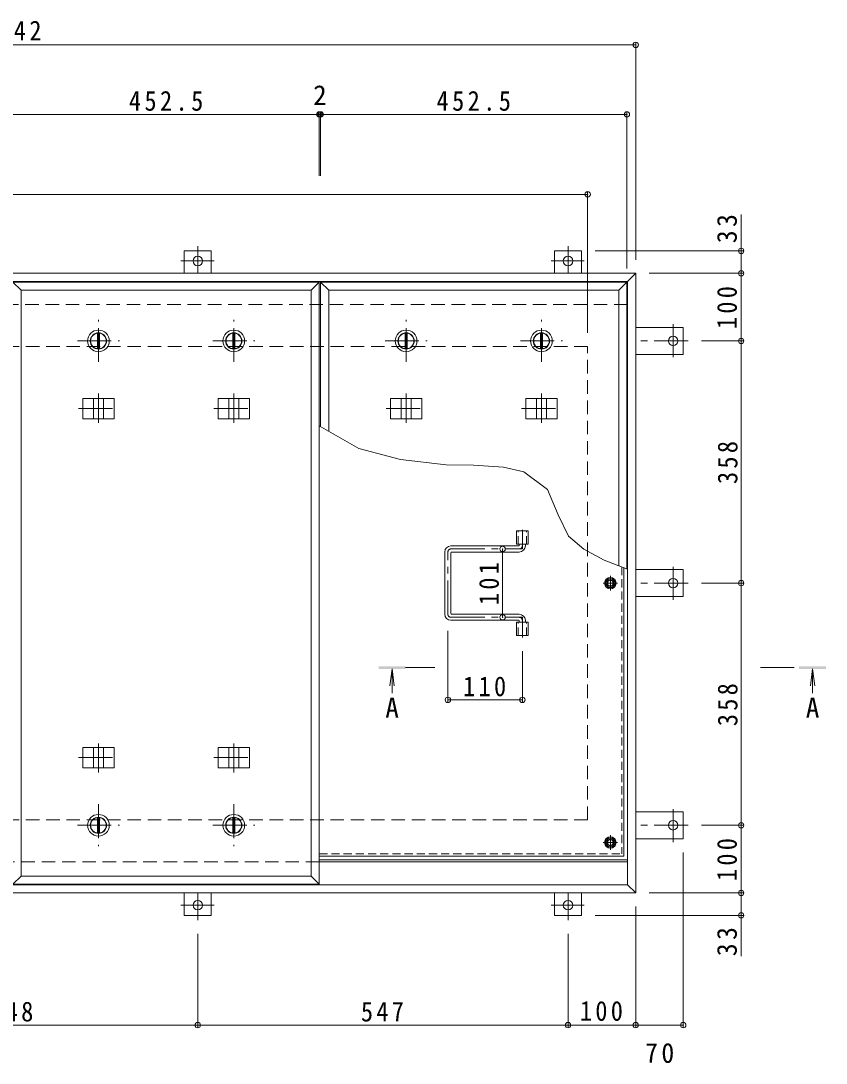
# Model space of a CAD drawing. Units: millimetres at full size, sheet at 1:10. Extents: x -2686 to 2789, y -1962 to 1769.
# Drawn here: x -1449 to -259, y -229 to 1312 of the extents above; entities that cross this region are included whole.
import ezdxf
from ezdxf.enums import TextEntityAlignment as Align

# ---------------------------------------------------------------- set-up
doc = ezdxf.new("R2010")
doc.units = ezdxf.units.MM
doc.header["$LTSCALE"] = 10
doc.header["$PDMODE"] = 32
doc.header["$PDSIZE"] = 8
for name, pattern in [('CHAIN1', [8, 5, -1, 1, -1]), ('DASHED1', [1.8, 1.2, -0.6]), ('DASHED2', [3, 2, -1])]:
    doc.linetypes.add(name, pattern=pattern)
for name, color, linetype, lineweight in [('0-1_躯体', 2, 'DASHED2', 9), ('0-2_仕上', 4, 'Continuous', 9), ('0-3_建具', 4, 'Continuous', 9), ('0-5_寸法', 7, 'Continuous', 9), ('0-6_ハッチ', 6, 'Continuous', 9), ('0-7_021', 5, 'Continuous', 5), ('0-A_061', 3, 'CHAIN1', 9), ('0-B_062', 2, 'Continuous', 9), ('0-C_084', 2, 'Continuous', 9), ('0-E_090', 3, 'Continuous', 9), ('0-F_092', 7, 'Continuous', 9)]:
    doc.layers.add(name, color=color, linetype=linetype, lineweight=lineweight)
doc.styles.add('ＭＳ ゴシック', font='')
doc.styles.get('ＭＳ ゴシック').set_extended_font_data('MS Gothic')

msp = doc.modelspace()

# ---------------------------------------------------------------- linework, layer by layer
at = {"layer": '0-1_躯体'}
for p, q in [((-552.35, 892.92), (-2370.35, 892.92)), ((-2311.35, 830.92), (-611.35, 830.92)), ((-611.35, 130.92), (-611.35, 830.92)), ((-2311.35, 130.92), (-611.35, 130.92)), ((-1007.85, 68.92), (-2370.35, 68.92))]:
    msp.add_line(p, q, dxfattribs=at)
at = {"layer": '0-1_躯体', "linetype": 'Continuous'}
msp.add_line((-552.35, 68.92), (-1007.85, 68.92), dxfattribs=at)
at = {"layer": '0-2_仕上'}
for p, q in [((-1007.85, 35.92), (-1007.85, 925.92)), ((-1005.85, 712.5), (-1005.85, 925.92)), ((-553.35, 501.69), (-553.35, 925.92)), ((-1448.35, 47.92), (-1448.35, 913.92)), ((-1019.85, 47.92), (-1019.85, 913.92)), ((-993.85, 705.57), (-993.85, 913.92)), ((-565.35, 506.34), (-565.35, 913.92)), ((-900.24, 354.04), (-903.5, 329.26)), ((-900.24, 354.04), (-900.24, 318.44)), ((-900.24, 354.04), (-896.98, 329.26)), ((-279.04, 354.04), (-282.31, 329.26)), ((-279.04, 354.04), (-275.78, 329.26)), ((-279.04, 354.04), (-279.04, 318.44))]:
    msp.add_line(p, q, dxfattribs=at)
at = {"layer": '0-2_仕上', "color": 3}
for p, q in [((-716.5, 538.42), (-716.5, 558.42)), ((-716.5, 558.42), (-699.2, 558.42)), ((-699.2, 538.42), (-699.2, 558.42)), ((-716.5, 538.42), (-699.2, 538.42)), ((-716.5, 403.42), (-716.5, 423.42)), ((-716.5, 423.42), (-699.2, 423.42)), ((-699.2, 403.42), (-699.2, 423.42)), ((-716.5, 403.42), (-699.2, 403.42))]:
    msp.add_line(p, q, dxfattribs=at)
at = {"layer": '0-2_仕上', "color": 3, "linetype": 'DASHED1'}
for p, q in [((-714.2, 538.42), (-714.2, 558.42)), ((-701.5, 538.42), (-701.5, 558.42)), ((-714.2, 403.42), (-714.2, 423.42)), ((-701.5, 403.42), (-701.5, 423.42))]:
    msp.add_line(p, q, dxfattribs=at)
at = {"layer": '0-2_仕上', "linetype": 'CHAIN1'}
for p, q in [((-837.24, 356.04), (-880.24, 356.04)), ((-356.04, 356.04), (-299.04, 356.04))]:
    msp.add_line(p, q, dxfattribs=at)
at = {"layer": '0-2_仕上'}
for points in [[(-1448.35, 913.92), (-1460.35, 925.92), (-1007.85, 925.92)], [(-1448.35, 913.92), (-1019.85, 913.92), (-1007.85, 925.92)], [(-993.85, 913.92), (-1005.85, 925.92), (-553.35, 925.92)], [(-993.85, 913.92), (-565.35, 913.92), (-553.35, 925.92)], [(-1448.35, 47.92), (-1460.35, 35.92), (-1007.85, 35.92)], [(-1448.35, 47.92), (-1019.85, 47.92), (-1007.85, 35.92)]]:
    msp.add_lwpolyline(points, dxfattribs=at)
for points in [[(-920.24, 354.04), (-920.24, 358.04), (-880.24, 354.04), (-880.24, 358.04)], [(-299.04, 354.04), (-299.04, 358.04), (-259.04, 354.04), (-259.04, 358.04)]]:
    msp.add_solid(points, dxfattribs=at)
at = {"layer": '0-3_建具', "color": 2}
for p, q in [((-540.35, 938.92), (-2382.35, 938.92)), ((-552.35, 926.92), (-2370.35, 926.92)), ((-540.35, 938.92), (-552.35, 926.92)), ((-552.35, 34.92), (-552.35, 926.92)), ((-540.35, 22.92), (-540.35, 938.92)), ((-552.35, 68.92), (-1007.85, 68.92)), ((-552.35, 34.92), (-2370.35, 34.92)), ((-540.35, 22.92), (-552.35, 34.92)), ((-540.35, 22.92), (-2382.35, 22.92))]:
    msp.add_line(p, q, dxfattribs=at)
at = {"layer": '0-3_建具', "linetype": 'CHAIN1'}
for p, q in [((-1334.1, 761.04), (-1334.1, 717.8)), ((-1134.1, 761.04), (-1134.1, 717.8)), ((-879.6, 761.04), (-879.6, 717.8)), ((-679.6, 761.04), (-679.6, 717.8)), ((-1363.51, 738.92), (-1304.69, 738.92)), ((-1163.51, 738.92), (-1104.69, 738.92)), ((-909.01, 738.92), (-850.19, 738.92)), ((-709.01, 738.92), (-650.19, 738.92)), ((-1334.1, 200.81), (-1334.1, 244.04)), ((-1134.1, 200.81), (-1134.1, 244.04)), ((-1363.51, 222.92), (-1304.69, 222.92)), ((-1163.51, 222.92), (-1104.69, 222.92))]:
    msp.add_line(p, q, dxfattribs=at)
at = {"layer": '0-3_建具'}
for p, q in [((-1357.19, 753.92), (-1311.01, 753.92)), ((-1357.19, 753.92), (-1357.19, 723.92)), ((-1341.6, 753.92), (-1341.6, 723.92)), ((-1326.6, 753.92), (-1326.6, 723.92)), ((-1311.01, 753.92), (-1311.01, 723.92)), ((-1157.19, 753.92), (-1111.01, 753.92)), ((-1157.19, 753.92), (-1157.19, 723.92)), ((-1141.6, 753.92), (-1141.6, 723.92)), ((-1126.6, 753.92), (-1126.6, 723.92)), ((-1111.01, 753.92), (-1111.01, 723.92)), ((-902.69, 753.92), (-856.51, 753.92)), ((-902.69, 753.92), (-902.69, 723.92)), ((-887.1, 753.92), (-887.1, 723.92)), ((-872.1, 753.92), (-872.1, 723.92)), ((-856.51, 753.92), (-856.51, 723.92)), ((-702.69, 753.92), (-656.51, 753.92)), ((-702.69, 753.92), (-702.69, 723.92)), ((-687.1, 753.92), (-687.1, 723.92)), ((-672.1, 753.92), (-672.1, 723.92)), ((-656.51, 753.92), (-656.51, 723.92)), ((-1357.19, 723.92), (-1311.01, 723.92)), ((-1157.19, 723.92), (-1111.01, 723.92)), ((-902.69, 723.92), (-856.51, 723.92)), ((-702.69, 723.92), (-656.51, 723.92)), ((-1357.19, 237.92), (-1311.01, 237.92)), ((-1357.19, 207.92), (-1357.19, 237.92)), ((-1341.6, 207.92), (-1341.6, 237.92)), ((-1326.6, 207.92), (-1326.6, 237.92)), ((-1311.01, 207.92), (-1311.01, 237.92)), ((-1157.19, 237.92), (-1111.01, 237.92)), ((-1157.19, 207.92), (-1157.19, 237.92)), ((-1141.6, 207.92), (-1141.6, 237.92)), ((-1126.6, 207.92), (-1126.6, 237.92)), ((-1111.01, 207.92), (-1111.01, 237.92)), ((-1357.19, 207.92), (-1311.01, 207.92)), ((-1157.19, 207.92), (-1111.01, 207.92))]:
    msp.add_line(p, q, dxfattribs=at)
at = {"layer": '0-5_寸法'}
for p, q in [((-384.58, 972.12), (-384.58, 1025.88)), ((-384.58, -10.28), (-384.58, -70.62))]:
    msp.add_line(p, q, dxfattribs=at)
for points in [[(-820.29, 655.88), (-888.05, 663.5), (-949.49, 679.96), (-1007.85, 713.66)], [(-655.05, 581.79), (-670.86, 619.25), (-705.83, 645.47), (-735.79, 652.13), (-779.91, 655.46), (-820.29, 655.88)], [(-617.12, 531.1), (-639.69, 550.34), (-655.05, 581.79)], [(-552.35, 501.31), (-586.89, 514.68), (-617.12, 531.1)]]:
    msp.add_lwpolyline(points, dxfattribs=at)
at = {"layer": '0-6_ハッチ', "linetype": 'CHAIN1'}
for p, q in [((-707.85, 559.8), (-707.85, 531.42)), ((-817.85, 434.93), (-817.85, 526.91)), ((-813.34, 531.42), (-707.85, 531.42)), ((-813.34, 430.42), (-707.85, 430.42)), ((-707.85, 400.54), (-707.85, 430.42))]:
    msp.add_line(p, q, dxfattribs=at)
at = {"layer": '0-6_ハッチ'}
for p, q in [((-822.35, 434.92), (-822.35, 526.92)), ((-713.35, 535.92), (-813.35, 535.92)), ((-813.35, 435.92), (-813.35, 525.92)), ((-812.35, 526.92), (-712.35, 526.92)), ((-712.35, 536.92), (-712.35, 538.42)), ((-703.35, 535.92), (-703.35, 538.42)), ((-812.35, 434.92), (-712.35, 434.92)), ((-713.35, 425.92), (-813.35, 425.92)), ((-712.35, 424.92), (-712.35, 423.42)), ((-703.35, 425.92), (-703.35, 423.42)), ((-1007.85, 71.92), (-552.35, 71.92)), ((-1007.85, 68.92), (-552.35, 68.92))]:
    msp.add_line(p, q, dxfattribs=at)
for centre, radius, start, end in [((-813.35, 526.92), 9, 90, 180), ((-812.35, 525.92), 1, 90, 180), ((-713.35, 536.92), 1, 270, 0), ((-712.35, 535.92), 9, 270, 0), ((-813.35, 434.92), 9, 180, 270), ((-812.35, 435.92), 1, 180, 270), ((-712.35, 425.92), 9, 0, 90), ((-713.35, 424.92), 1, 0, 90)]:
    msp.add_arc(centre, radius, start, end, dxfattribs=at)
at = {"layer": '0-6_ハッチ', "linetype": 'CHAIN1'}
for centre, radius, start, end in [((-813.34, 526.91), 4.51, 90, 180), ((-712.35, 535.92), 4.5, 270.29569, 0), ((-813.34, 434.93), 4.51, 180, 270), ((-712.35, 425.92), 4.5, 0, 89.70431)]:
    msp.add_arc(centre, radius, start, end, dxfattribs=at)
at = {"layer": '0-7_021'}
for centre, radius in [((-577.85, 480.92), 5), ((-577.85, 480.92), 4.19), ((-577.85, 97.42), 5), ((-577.85, 97.42), 4.19)]:
    msp.add_circle(centre, radius, dxfattribs=at)
at = {"layer": '0-A_061', "linetype": 'DASHED1'}
for p in [(-561.05, 504.68), (-1007.85, 80.62)]:
    msp.add_line(p, (-561.05, 80.62), dxfattribs=at)
at = {"layer": '0-A_061', "linetype": 'Continuous'}
for q in [(-557.85, 503.44), (-1007.85, 77.42)]:
    msp.add_line((-557.85, 77.42), q, dxfattribs=at)
at = {"layer": '0-A_061'}
for p, q in [((-567.17, 480.92), (-588.53, 480.92)), ((-577.85, 470.24), (-577.85, 491.6)), ((-577.85, 86.74), (-577.85, 108.1)), ((-567.17, 97.42), (-588.53, 97.42))]:
    msp.add_line(p, q, dxfattribs=at)
at = {"layer": '0-B_062'}
for p, q in [((-585.35, 480.92), (-581.6, 487.42)), ((-581.6, 487.42), (-574.1, 487.42)), ((-570.35, 480.92), (-574.1, 487.42)), ((-570.35, 480.92), (-574.1, 474.42)), ((-585.35, 97.42), (-581.6, 103.92)), ((-581.6, 103.92), (-574.1, 103.92)), ((-570.35, 97.42), (-574.1, 103.92)), ((-570.35, 97.42), (-574.1, 90.92))]:
    msp.add_line(p, q, dxfattribs=at)
for points in [[(-585.35, 480.92), (-581.6, 474.42), (-574.1, 474.42)], [(-585.35, 97.42), (-581.6, 90.92), (-574.1, 90.92)]]:
    msp.add_lwpolyline(points, dxfattribs=at)
for centre, radius in [((-577.85, 480.92), 8.5), ((-577.85, 480.92), 6.5), ((-577.85, 97.42), 8.5), ((-577.85, 97.42), 6.5)]:
    msp.add_circle(centre, radius, dxfattribs=at)
at = {"layer": '0-C_084', "linetype": 'CHAIN1'}
for p, q in [((-1334.1, 807.92), (-1334.1, 869.92)), ((-1134.1, 807.92), (-1134.1, 869.92)), ((-879.6, 807.92), (-879.6, 869.92)), ((-679.6, 807.92), (-679.6, 869.92)), ((-1365.1, 838.92), (-1303.1, 838.92)), ((-1165.1, 838.92), (-1103.1, 838.92)), ((-910.6, 838.92), (-848.6, 838.92)), ((-710.6, 838.92), (-648.6, 838.92)), ((-1334.1, 153.92), (-1334.1, 91.92)), ((-1134.1, 153.92), (-1134.1, 91.92)), ((-1365.1, 122.92), (-1303.1, 122.92)), ((-1165.1, 122.92), (-1103.1, 122.92))]:
    msp.add_line(p, q, dxfattribs=at)
at = {"layer": '0-C_084'}
for p, q in [((-1335.6, 850.33), (-1335.6, 827.52)), ((-1332.6, 850.33), (-1332.6, 827.52)), ((-1135.6, 850.33), (-1135.6, 827.52)), ((-1132.6, 850.33), (-1132.6, 827.52)), ((-881.1, 850.33), (-881.1, 827.52)), ((-878.1, 850.33), (-878.1, 827.52)), ((-681.1, 850.33), (-681.1, 827.52)), ((-678.1, 850.33), (-678.1, 827.52)), ((-1335.6, 111.52), (-1335.6, 134.33)), ((-1332.6, 111.52), (-1332.6, 134.33)), ((-1135.6, 111.52), (-1135.6, 134.33)), ((-1132.6, 111.52), (-1132.6, 134.33))]:
    msp.add_line(p, q, dxfattribs=at)
for centre, radius in [((-1334.1, 838.92), 16), ((-1334.1, 838.92), 12), ((-1334.1, 838.92), 11.5), ((-1134.1, 838.92), 16), ((-1134.1, 838.92), 12), ((-1134.1, 838.92), 11.5), ((-879.6, 838.92), 16), ((-879.6, 838.92), 12), ((-879.6, 838.92), 11.5), ((-679.6, 838.92), 16), ((-679.6, 838.92), 12), ((-679.6, 838.92), 11.5), ((-1334.1, 122.92), 16), ((-1134.1, 122.92), 16), ((-1334.1, 122.92), 12), ((-1334.1, 122.92), 11.5), ((-1134.1, 122.92), 12), ((-1134.1, 122.92), 11.5)]:
    msp.add_circle(centre, radius, dxfattribs=at)
at = {"layer": '0-E_090'}
for p, q in [((-1207.35, 938.92), (-1207.35, 972.12)), ((-1207.35, 972.12), (-1167.35, 972.12)), ((-1167.35, 938.92), (-1167.35, 972.12)), ((-660.35, 972.12), (-620.35, 972.12)), ((-660.35, 938.92), (-660.35, 972.12)), ((-620.35, 938.92), (-620.35, 972.12)), ((-540.35, 858.92), (-470.15, 858.92)), ((-470.15, 858.92), (-470.15, 818.92)), ((-540.35, 818.92), (-470.15, 818.92)), ((-540.35, 500.92), (-470.15, 500.92)), ((-470.15, 460.92), (-470.15, 500.92)), ((-540.35, 460.92), (-470.15, 460.92)), ((-540.35, 142.92), (-470.15, 142.92)), ((-470.15, 102.92), (-470.15, 142.92)), ((-540.35, 102.92), (-470.15, 102.92)), ((-1207.35, 22.92), (-1207.35, -10.28)), ((-1167.35, 22.92), (-1167.35, -10.28)), ((-660.35, 22.92), (-660.35, -10.28)), ((-620.35, 22.92), (-620.35, -10.28)), ((-1207.35, -10.28), (-1167.35, -10.28)), ((-660.35, -10.28), (-620.35, -10.28))]:
    msp.add_line(p, q, dxfattribs=at)
at = {"layer": '0-E_090', "linetype": 'CHAIN1'}
for p, q in [((-1187.35, 979.28), (-1187.35, 939.12)), ((-640.35, 979.28), (-640.35, 939.12)), ((-1212.19, 957.12), (-1163.3, 957.12)), ((-665.19, 957.12), (-616.3, 957.12)), ((-485.15, 863.76), (-485.15, 814.88)), ((-462.99, 838.92), (-540.35, 838.92)), ((-485.15, 456.08), (-485.15, 504.97)), ((-462.99, 480.92), (-540.35, 480.92)), ((-485.15, 98.08), (-485.15, 146.97)), ((-462.99, 122.92), (-540.35, 122.92)), ((-1187.35, -17.43), (-1187.35, 22.72)), ((-640.35, -17.43), (-640.35, 22.72)), ((-1212.19, 4.72), (-1163.3, 4.72)), ((-665.19, 4.72), (-616.3, 4.72))]:
    msp.add_line(p, q, dxfattribs=at)
at = {"layer": '0-E_090'}
for centre in [(-1187.35, 957.12), (-640.35, 957.12), (-485.15, 838.92), (-485.15, 480.92), (-485.15, 122.92), (-1187.35, 4.72), (-640.35, 4.72)]:
    msp.add_circle(centre, 7, dxfattribs=at)
at = {"layer": '0-F_092'}
for p, q in [((-540.35, 1279.64), (-540.35, 958.92)), ((-2382.35, 1276.64), (-540.35, 1276.64)), ((-1460.35, 1173.84), (-1007.85, 1173.84)), ((-1007.85, 1176.84), (-1007.85, 1083.18)), ((-1007.85, 1173.84), (-1005.85, 1173.84)), ((-1005.85, 1176.84), (-1005.85, 1083.18)), ((-1005.85, 1173.84), (-553.35, 1173.84)), ((-553.35, 1176.84), (-553.35, 945.92)), ((-2311.35, 1055.64), (-611.35, 1055.64)), ((-611.35, 1058.64), (-611.35, 850.92)), ((-381.58, 972.12), (-600.35, 972.12)), ((-384.58, 938.92), (-384.58, 972.12)), ((-381.58, 938.92), (-520.35, 938.92)), ((-384.58, 938.92), (-384.58, 838.92)), ((-381.58, 838.92), (-442.99, 838.92)), ((-384.58, 480.92), (-384.58, 838.92)), ((-737.12, 430.42), (-737.12, 531.42)), ((-381.58, 480.92), (-442.99, 480.92)), ((-384.58, 122.92), (-384.58, 480.92)), ((-817.85, 305.27), (-817.85, 410.42)), ((-707.85, 305.27), (-707.85, 380.54)), ((-707.85, 308.27), (-817.85, 308.27)), ((-381.58, 122.92), (-442.99, 122.92)), ((-384.58, 122.92), (-384.58, 22.92)), ((-470.15, -175.53), (-470.15, 82.92)), ((-381.58, 22.92), (-520.35, 22.92)), ((-384.58, 22.92), (-384.58, -10.28)), ((-540.35, -175.53), (-540.35, 2.92)), ((-381.58, -10.28), (-600.35, -10.28)), ((-1187.35, -175.53), (-1187.35, -37.43)), ((-640.35, -175.53), (-640.35, -37.43)), ((-1735.35, -172.53), (-1187.35, -172.53)), ((-1187.35, -172.53), (-640.35, -172.53)), ((-640.35, -172.53), (-540.35, -172.53)), ((-540.35, -172.53), (-470.15, -172.53))]:
    msp.add_line(p, q, dxfattribs=at)
for p in [(-540.35, 1276.64), (-1007.85, 1173.84), (-1005.85, 1173.84), (-553.35, 1173.84), (-611.35, 1055.64), (-384.58, 972.12), (-384.58, 938.92), (-384.58, 838.92), (-737.12, 531.42), (-384.58, 480.92), (-737.12, 430.42), (-817.85, 308.27), (-707.85, 308.27), (-384.58, 122.92), (-384.58, 22.92), (-384.58, -10.28), (-1187.35, -172.53), (-640.35, -172.53), (-540.35, -172.53), (-470.15, -172.53)]:
    msp.add_point(p, dxfattribs=at)

# ---------------------------------------------------------------- texts
at = {"layer": '0-5_寸法', "color": 2, "style": 'ＭＳ ゴシック'}
for p in [(-910.24, 273.34), (-289.04, 273.34)]:
    msp.add_text('A', height=29.33, dxfattribs=at).set_placement(p, align=Align.BOTTOM_LEFT)
at = {"layer": '0-F_092', "color": 2, "style": 'ＭＳ ゴシック'}
msp.add_text('2', height=29.33, dxfattribs=at).set_placement((-1016.85, 1178.84), align=Align.BOTTOM_LEFT)
at = {"layer": '0-F_092', "color": 2, "char_height": 29.33, "attachment_point": 7, "style": 'ＭＳ ゴシック'}
for s, insert in [('\\T1.28;\\W0.9;1842', (-1505.1, 1282.64)), ('\\T1.28;\\W0.9;452.5', (-1289.1, 1178.84)), ('\\T1.28;\\W0.9;452.5', (-834.6, 1178.84)), ('\\T1.27;\\W0.9;110', (-795.35, 313.27)), ('\\T1.27;\\W0.9;548', (-1493.85, -167.53)), ('\\T1.27;\\W0.9;547', (-946.35, -167.53)), ('\\T1.27;\\W0.9;100', (-622.85, -166.53)), ('\\T1.27;\\W0.95;70', (-526.5, -228.71))]:
    msp.add_mtext(s, dxfattribs=dict(at, insert=insert))
at = {"layer": '0-F_092', "color": 2, "char_height": 29.33, "attachment_point": 7, "rotation": 90, "style": 'ＭＳ ゴシック'}
for s, insert in [('\\T1.27;\\W0.95;33', (-390.58, 983.38)), ('\\T1.27;\\W0.9;100', (-390.58, 856.42)), ('\\T1.27;\\W0.9;358', (-389.58, 627.42)), ('\\T1.27;\\W0.9;101', (-742.12, 448.42)), ('\\T1.27;\\W0.9;358', (-389.58, 269.42)), ('\\T1.27;\\W0.9;100', (-390.58, 40.42)), ('\\T1.27;\\W0.95;33', (-390.58, -70.62))]:
    msp.add_mtext(s, dxfattribs=dict(at, insert=insert))

doc.saveas('drawing.dxf')
